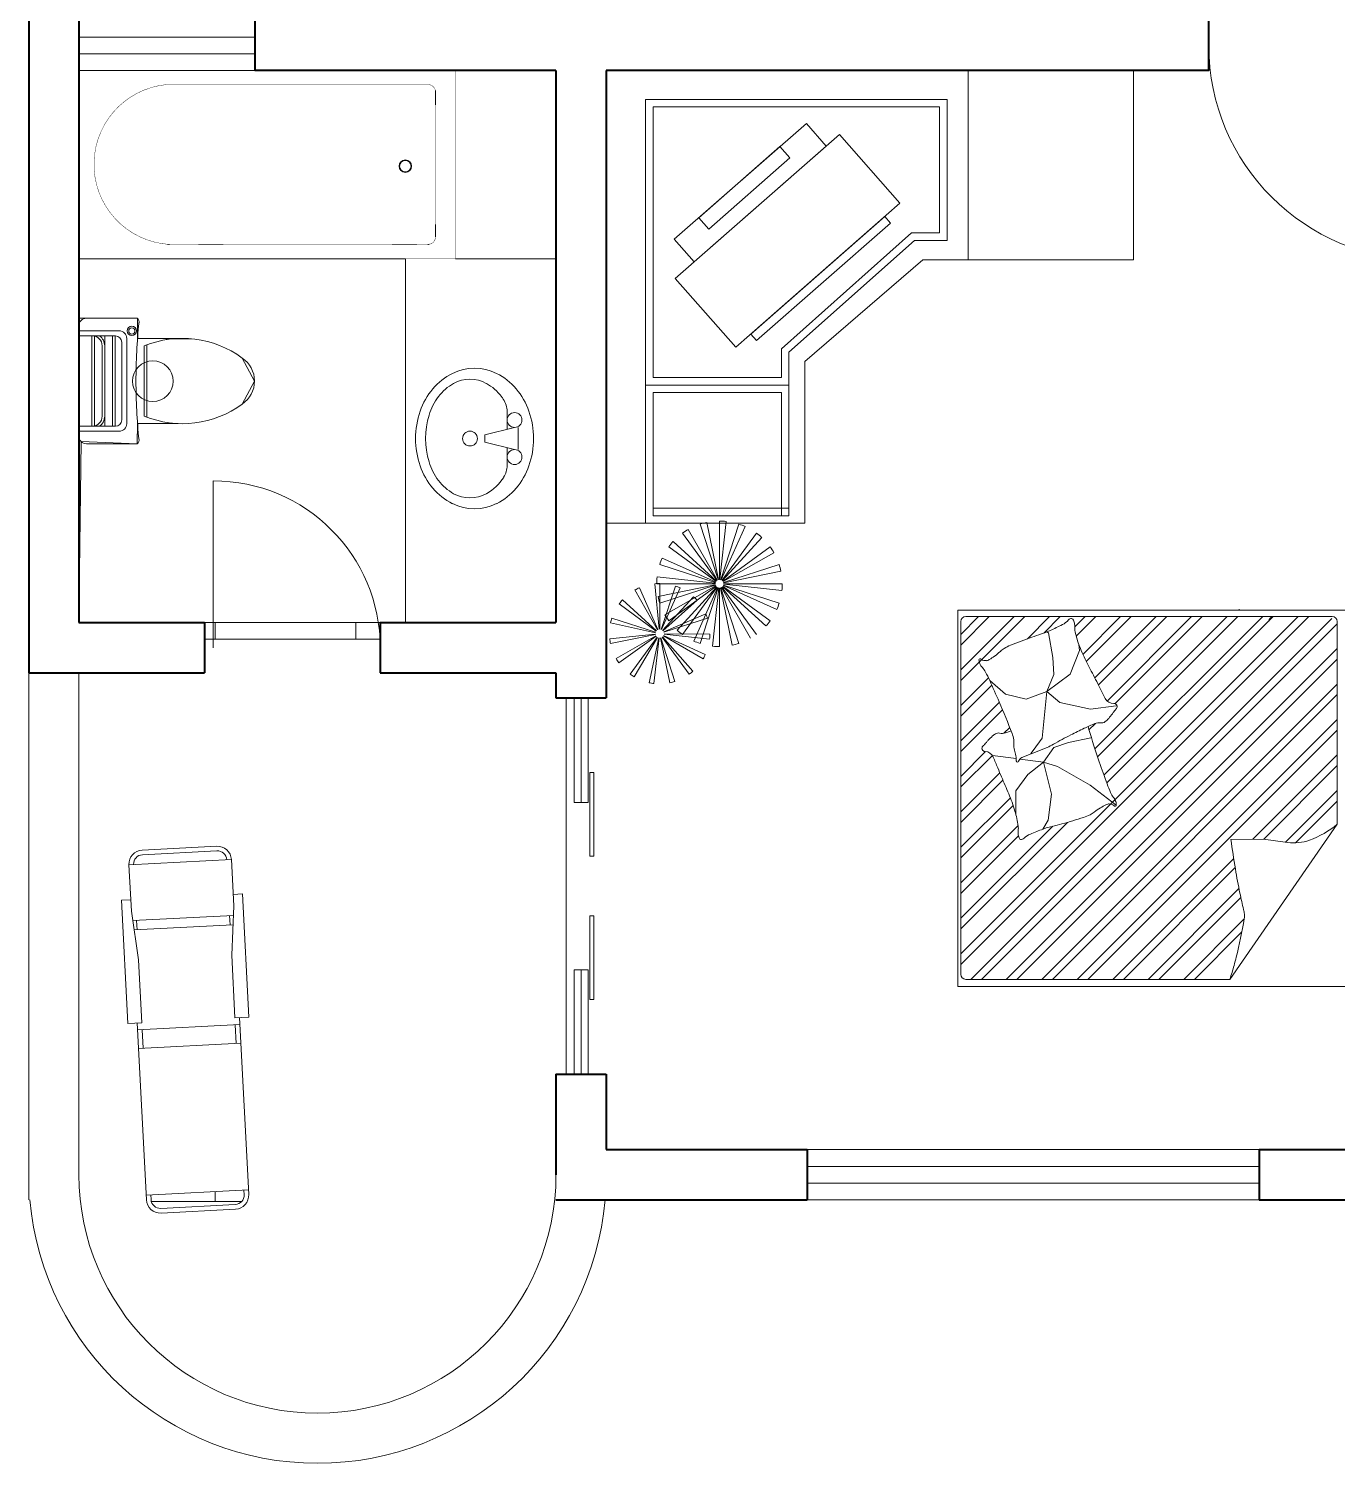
# Model space of a CAD drawing. Header units: millimetres. Extents: x 2835.4 to 2865.6, y 2144.9 to 2157.4.
# Drawn here: x 2835.44 to 2840.65, y 2145.95 to 2151.67 of the extents above; entities that cross this region are included whole.
import ezdxf

# ---------------------------------------------------------------- set-up
doc = ezdxf.new("R2010")
doc.units = ezdxf.units.MM
for name, color, linetype, lineweight in [('FURNITURE', 220, 'Continuous', 5), ('Muro1', 162, 'Continuous', 40), ('Puertas', 52, 'Continuous', 5), ('WINDOW', 2, 'Continuous', 5)]:
    doc.layers.add(name, color=color, linetype=linetype, lineweight=lineweight)
doc.styles.get("Standard").update_dxf_attribs({"font": 'arial.ttf'})

# ---------------------------------------------------------------- blocks, each defined once
blk = doc.blocks.new('apto.')
at = {"layer": 'FURNITURE', "linetype": 'ByBlock'}
for p, q in [((2835.6353, 2151.6355), (2836.3353, 2151.6355)), ((2835.6353, 2151.5688), (2836.3353, 2151.5688)), ((2836.3353, 2151.5022), (2835.6353, 2151.5022)), ((2839.1767, 2151.5022), (2837.7353, 2151.5022)), ((2837.7353, 2151.5022), (2837.7353, 2149.6981)), ((2839.1767, 2150.7472), (2839.1767, 2151.5022)), ((2839.8353, 2151.5022), (2839.8353, 2150.7472)), ((2837.0555, 2151.4223), (2837.0555, 2151.3656)), ((2837.0555, 2151.4163), (2837.0555, 2151.4052)), ((2837.8917, 2151.3872), (2837.8917, 2149.6981)), ((2839.0932, 2151.3872), (2837.8917, 2151.3872)), ((2837.8917, 2151.3872), (2837.8917, 2150.2487)), ((2839.0632, 2151.3572), (2837.9217, 2151.3572)), ((2837.9217, 2151.3572), (2837.9217, 2150.2787)), ((2839.0632, 2150.8547), (2839.0632, 2151.3572)), ((2839.0932, 2150.8247), (2839.0932, 2151.3872)), ((2838.0064, 2150.8296), (2838.5324, 2151.2915)), ((2838.6642, 2151.2475), (2838.0104, 2150.6735)), ((2838.5324, 2151.2915), (2838.6116, 2151.2013)), ((2838.905, 2150.9732), (2838.6642, 2151.2475)), ((2838.6116, 2151.2013), (2838.0856, 2150.7395)), ((2838.4272, 2151.1991), (2838.1041, 2150.9154)), ((2838.4668, 2151.154), (2838.4272, 2151.1991)), ((2838.1437, 2150.8703), (2838.4668, 2151.154)), ((2838.2512, 2150.3992), (2838.905, 2150.9732)), ((2838.1041, 2150.9154), (2838.1437, 2150.8703)), ((2838.8449, 2150.9204), (2838.3114, 2150.452)), ((2838.868, 2150.8941), (2838.8449, 2150.9204)), ((2837.0552, 2150.8392), (2837.0552, 2150.8885)), ((2838.3345, 2150.4257), (2838.868, 2150.8941)), ((2838.4332, 2150.3926), (2838.9513, 2150.8547)), ((2838.9513, 2150.8547), (2839.0632, 2150.8547)), ((2838.0856, 2150.7395), (2838.0064, 2150.8296)), ((2838.4632, 2150.3792), (2838.9627, 2150.8247)), ((2838.9627, 2150.8247), (2839.0932, 2150.8247)), ((2835.6353, 2150.7522), (2836.9353, 2150.7522)), ((2835.6353, 2150.5148), (2835.6353, 2150.7522)), ((2836.9353, 2149.3022), (2836.9353, 2150.7522)), ((2837.1353, 2150.7522), (2837.5353, 2150.7522)), ((2838.5267, 2150.3422), (2838.9967, 2150.7472)), ((2838.9967, 2150.7472), (2839.8353, 2150.7472)), ((2838.0104, 2150.6735), (2838.2512, 2150.3992)), ((2835.8688, 2150.5148), (2835.6353, 2150.5148)), ((2835.6653, 2150.5148), (2835.8671, 2150.5148)), ((2835.8688, 2150.4345), (2835.8688, 2150.5148)), ((2835.6353, 2150.0448), (2835.6353, 2150.4848)), ((2835.7955, 2150.4648), (2835.6353, 2150.4648)), ((2835.7793, 2150.4448), (2835.6353, 2150.4448)), ((2835.6866, 2150.4448), (2835.6866, 2150.0848)), ((2835.6969, 2150.4437), (2835.6969, 2150.0858)), ((2835.7381, 2150.4448), (2835.7381, 2150.0848)), ((2835.769, 2150.4448), (2835.769, 2150.0848)), ((2835.7793, 2150.4448), (2835.7793, 2150.0848)), ((2838.3114, 2150.452), (2838.3345, 2150.4257)), ((2835.7278, 2150.4048), (2835.7278, 2150.1248)), ((2835.8055, 2150.4198), (2835.8055, 2150.1098)), ((2835.8255, 2150.4348), (2835.8255, 2150.0948)), ((2836.0968, 2150.4319), (2835.8688, 2150.4345)), ((2835.8688, 2150.4345), (2836.0305, 2150.4345)), ((2835.8957, 2150.4045), (2835.8957, 2150.125)), ((2835.9057, 2150.4085), (2835.9057, 2150.121)), ((2838.4332, 2150.2787), (2838.4332, 2150.3926)), ((2836.3346, 2150.2648), (2836.2853, 2150.3564)), ((2838.4632, 2150.2487), (2838.4632, 2150.3792)), ((2838.5267, 2149.6981), (2838.5267, 2150.3422)), ((2837.9217, 2150.2787), (2838.4332, 2150.2787)), ((2836.2853, 2150.1732), (2836.3346, 2150.2648)), ((2837.8917, 2150.2487), (2838.4632, 2150.2487)), ((2837.8917, 2150.2487), (2837.8917, 2149.6981)), ((2838.4632, 2150.2487), (2837.8917, 2150.2487)), ((2837.9217, 2150.2187), (2837.9217, 2149.7281)), ((2838.4332, 2150.2187), (2837.9217, 2150.2187)), ((2838.4332, 2149.7281), (2838.4332, 2150.2187)), ((2838.4632, 2149.7281), (2838.4632, 2150.2487)), ((2837.3406, 2150.0726), (2837.3406, 2150.1431)), ((2835.7793, 2150.0848), (2835.6353, 2150.0848)), ((2835.7955, 2150.0648), (2835.6353, 2150.0648)), ((2835.8678, 2150.0148), (2835.8688, 2150.095)), ((2835.8688, 2150.095), (2836.0305, 2150.095)), ((2835.8688, 2150.095), (2836.0305, 2150.095)), ((2837.2519, 2150.0505), (2837.3702, 2150.08)), ((2837.2519, 2150.0209), (2837.2519, 2150.0505)), ((2837.3849, 2149.9914), (2837.3849, 2150.08)), ((2835.6353, 2149.3022), (2835.644, 2150.0236)), ((2835.644, 2150.0236), (2835.8678, 2150.0148)), ((2835.8678, 2150.0148), (2835.6653, 2150.0148)), ((2837.3702, 2149.9914), (2837.2519, 2150.0209)), ((2837.3406, 2149.9285), (2837.3406, 2149.9988)), ((2837.9217, 2149.7581), (2838.4632, 2149.7581)), ((2838.5267, 2149.6981), (2837.7353, 2149.6981)), ((2837.9217, 2149.7281), (2838.4632, 2149.7281)), ((2838.1829, 2149.4739), (2838.1355, 2149.7015)), ((2838.1864, 2149.4743), (2838.1864, 2149.7068)), ((2838.1883, 2149.4742), (2838.2136, 2149.7053)), ((2838.1761, 2149.471), (2838.0395, 2149.659)), ((2838.1777, 2149.472), (2838.0624, 2149.6738)), ((2838.181, 2149.4734), (2838.1092, 2149.6945)), ((2838.1918, 2149.4734), (2838.2637, 2149.6945)), ((2838.1936, 2149.4728), (2838.2891, 2149.6847)), ((2838.1967, 2149.471), (2838.3334, 2149.659)), ((2838.1982, 2149.4698), (2838.3545, 2149.6418)), ((2838.1722, 2149.4671), (2837.9842, 2149.6037)), ((2838.1734, 2149.4686), (2838.0014, 2149.6249)), ((2838.2006, 2149.4671), (2838.3887, 2149.6037)), ((2838.1697, 2149.4622), (2837.9487, 2149.534)), ((2838.1704, 2149.464), (2837.9585, 2149.5594)), ((2838.2016, 2149.4655), (2838.4035, 2149.5808)), ((2838.2031, 2149.4622), (2838.4242, 2149.534)), ((2838.169, 2149.4587), (2837.9379, 2149.484)), ((2838.2036, 2149.4603), (2838.4312, 2149.5077)), ((2837.9397, 2149.2735), (2837.85, 2149.4324)), ((2837.9412, 2149.2742), (2837.8674, 2149.4411)), ((2837.9466, 2149.2756), (2837.9293, 2149.4573)), ((2838.1689, 2149.4568), (2837.9364, 2149.4568)), ((2838.1693, 2149.4532), (2837.9417, 2149.4059)), ((2837.9483, 2149.2757), (2837.9487, 2149.4582)), ((2838.1697, 2149.4514), (2837.9487, 2149.3795)), ((2837.9538, 2149.2748), (2838.0119, 2149.4478)), ((2837.9554, 2149.2742), (2838.03, 2149.4407)), ((2838.1712, 2149.4481), (2837.9694, 2149.3327)), ((2838.1722, 2149.4465), (2837.9842, 2149.3098)), ((2838.1746, 2149.4438), (2838.0183, 2149.2717)), ((2838.1761, 2149.4426), (2838.0395, 2149.2545)), ((2838.1792, 2149.4408), (2838.0838, 2149.2288)), ((2838.181, 2149.4401), (2838.1092, 2149.219)), ((2838.1845, 2149.4393), (2838.1592, 2149.2083)), ((2838.1864, 2149.4392), (2838.1864, 2149.2068)), ((2838.19, 2149.4396), (2838.2373, 2149.212)), ((2838.1918, 2149.4401), (2838.2637, 2149.219)), ((2838.1951, 2149.4416), (2838.3105, 2149.2397)), ((2838.1967, 2149.4426), (2838.3334, 2149.2545)), ((2838.1994, 2149.445), (2838.3715, 2149.2887)), ((2838.2006, 2149.4465), (2838.3887, 2149.3098)), ((2838.2024, 2149.4496), (2838.4144, 2149.3541)), ((2838.2031, 2149.4514), (2838.4242, 2149.3795)), ((2838.2039, 2149.4549), (2838.4349, 2149.4296)), ((2838.204, 2149.4568), (2838.4364, 2149.4568)), ((2837.9342, 2149.2686), (2837.7876, 2149.3774)), ((2837.9353, 2149.27), (2837.8, 2149.3924)), ((2837.9601, 2149.2711), (2838.0835, 2149.4055)), ((2837.9613, 2149.2699), (2838.0972, 2149.3917)), ((2840.2566, 2149.3522), (2840.2566, 2149.3552)), ((2836.9353, 2149.3022), (2835.6353, 2149.3022)), ((2836.1782, 2149.2362), (2836.1782, 2149.3022)), ((2836.7382, 2149.2362), (2836.7382, 2149.3022)), ((2837.9312, 2149.262), (2837.753, 2149.3017)), ((2837.9317, 2149.2637), (2837.7582, 2149.3205)), ((2837.9643, 2149.2652), (2838.1317, 2149.3378)), ((2837.9649, 2149.2636), (2838.1386, 2149.3196)), ((2839.1353, 2149.3522), (2841.1353, 2149.3522)), ((2839.1353, 2147.8522), (2839.1353, 2149.3522)), ((2839.1474, 2147.9825), (2840.4913, 2149.3263)), ((2839.1474, 2147.94), (2840.5337, 2149.3263)), ((2839.1474, 2149.1138), (2839.3599, 2149.3263)), ((2839.1474, 2149.0714), (2839.4023, 2149.3263)), ((2839.1474, 2149.2128), (2839.2609, 2149.3263)), ((2839.1474, 2149.2553), (2839.2185, 2149.3263)), ((2839.1474, 2149.3063), (2839.1474, 2147.9006)), ((2840.6267, 2149.3263), (2839.1674, 2149.3263)), ((2839.1869, 2147.8806), (2840.6255, 2149.3191)), ((2839.2294, 2147.8806), (2840.6467, 2149.2979)), ((2839.4129, 2149.2379), (2839.5013, 2149.3263)), ((2839.4779, 2149.2605), (2839.5438, 2149.3263)), ((2839.6017, 2149.2853), (2839.6428, 2149.3263)), ((2839.6073, 2149.2485), (2839.6852, 2149.3263)), ((2839.6336, 2149.1757), (2839.7842, 2149.3263)), ((2839.6472, 2149.147), (2839.8266, 2149.3263)), ((2839.6813, 2149.082), (2839.9256, 2149.3263)), ((2839.6817, 2148.7996), (2840.2084, 2149.3263)), ((2839.6923, 2148.7677), (2840.2509, 2149.3263)), ((2839.6957, 2149.054), (2839.968, 2149.3263)), ((2839.7179, 2148.6944), (2840.3499, 2149.3263)), ((2839.7292, 2148.6632), (2840.3923, 2149.3263)), ((2839.7305, 2148.9898), (2840.067, 2149.3263)), ((2839.7624, 2148.9792), (2840.1094, 2149.3263)), ((2840.6467, 2148.4987), (2840.6467, 2149.3063)), ((2837.9309, 2149.2565), (2837.7493, 2149.2378)), ((2837.9311, 2149.2548), (2837.7522, 2149.2186)), ((2837.9331, 2149.2495), (2837.7748, 2149.1587)), ((2837.934, 2149.2481), (2837.7853, 2149.1423)), ((2837.9379, 2149.2441), (2837.8303, 2149.0967)), ((2837.9394, 2149.2432), (2837.8466, 2149.086)), ((2837.9446, 2149.2412), (2837.9062, 2149.0627)), ((2837.9463, 2149.2409), (2837.9254, 2149.0596)), ((2837.9518, 2149.2411), (2837.9893, 2149.0625)), ((2837.9535, 2149.2416), (2838.0082, 2149.0674)), ((2837.9585, 2149.2441), (2838.0654, 2149.0961)), ((2837.9598, 2149.2451), (2838.0806, 2149.1083)), ((2837.9634, 2149.2495), (2838.1212, 2149.1578)), ((2837.9641, 2149.251), (2838.1301, 2149.1751)), ((2837.9656, 2149.2564), (2838.1471, 2149.2368)), ((2837.9657, 2149.2581), (2838.1482, 2149.2563)), ((2839.4971, 2149.2618), (2839.4907, 2149.2651)), ((2839.5143, 2149.1638), (2839.4971, 2149.2618)), ((2836.1353, 2149.2362), (2836.8344, 2149.2362)), ((2839.3284, 2147.8806), (2840.6467, 2149.1989)), ((2839.5831, 2149.0967), (2839.6209, 2149.1913)), ((2839.6209, 2149.1913), (2839.6174, 2149.2154)), ((2839.3708, 2147.8806), (2840.6467, 2149.1565)), ((2839.5177, 2149.095), (2839.5143, 2149.1638)), ((2839.1474, 2148.9724), (2839.2574, 2149.0824)), ((2839.3252, 2149.0176), (2839.2626, 2149.0712)), ((2839.4902, 2149.0279), (2839.5831, 2149.0967)), ((2839.4902, 2149.0279), (2839.5177, 2149.095)), ((2839.1474, 2148.93), (2839.2707, 2149.0533)), ((2839.4077, 2148.9969), (2839.3252, 2149.0176)), ((2839.4902, 2149.0279), (2839.4077, 2148.9969)), ((2839.4698, 2147.8806), (2840.6467, 2149.0575)), ((2839.4902, 2149.0279), (2839.4713, 2148.8421)), ((2839.5418, 2148.9832), (2839.4902, 2149.0279)), ((2839.5122, 2147.8806), (2840.6467, 2149.0151)), ((2837.5753, 2149.0022), (2837.5753, 2147.5022)), ((2837.6075, 2149.0022), (2837.6075, 2148.5855)), ((2837.6353, 2149.0022), (2837.6353, 2148.5855)), ((2837.663, 2149.0022), (2837.663, 2148.5855)), ((2839.1474, 2148.831), (2839.3011, 2148.9847)), ((2839.1474, 2148.7886), (2839.3138, 2148.955)), ((2839.6639, 2148.9574), (2839.5418, 2148.9832)), ((2839.767, 2148.9711), (2839.6639, 2148.9574)), ((2839.6112, 2147.8806), (2840.6467, 2148.9161)), ((2839.6581, 2148.875), (2839.6836, 2148.9004)), ((2839.3191, 2148.8612), (2839.3425, 2148.8846)), ((2839.4713, 2148.8421), (2839.4352, 2148.7922)), ((2839.576, 2148.8238), (2839.6649, 2148.8435)), ((2839.6536, 2147.8806), (2840.6467, 2148.8737)), ((2839.1474, 2148.6896), (2839.2463, 2148.7884)), ((2839.4347, 2148.7819), (2839.3913, 2148.7641)), ((2839.4352, 2148.7922), (2839.4266, 2148.7802)), ((2839.491, 2148.8049), (2839.4347, 2148.7819)), ((2839.4772, 2148.7467), (2839.5187, 2148.804)), ((2839.5187, 2148.804), (2839.576, 2148.8238)), ((2839.1474, 2148.6472), (2839.2732, 2148.773)), ((2839.3684, 2148.7603), (2839.2738, 2148.7721)), ((2839.4772, 2148.7467), (2839.3831, 2148.7584)), ((2839.4772, 2148.7467), (2839.414, 2148.6973)), ((2839.5325, 2148.7289), (2839.4772, 2148.7467)), ((2839.4772, 2148.7467), (2839.5088, 2148.6182)), ((2839.6629, 2148.6538), (2839.5325, 2148.7289)), ((2840.3113, 2148.4392), (2840.6467, 2148.7747)), ((2840.3542, 2148.4397), (2840.6467, 2148.7322)), ((2837.6704, 2148.3711), (2837.6704, 2148.7044)), ((2837.6856, 2148.7044), (2837.6704, 2148.7044)), ((2837.6856, 2148.3711), (2837.6856, 2148.7044)), ((2839.1474, 2148.5482), (2839.3027, 2148.7035)), ((2839.1474, 2148.5057), (2839.3154, 2148.6737)), ((2839.414, 2148.6973), (2839.3666, 2148.632)), ((2839.3666, 2148.632), (2839.3666, 2148.5391)), ((2839.5088, 2148.6182), (2839.495, 2148.5154)), ((2839.7668, 2148.5746), (2839.6629, 2148.6538)), ((2840.4408, 2148.4273), (2840.6467, 2148.6332)), ((2837.663, 2148.5855), (2837.6075, 2148.5855)), ((2839.1474, 2148.4067), (2839.345, 2148.6043)), ((2839.1474, 2148.3643), (2839.3563, 2148.5732)), ((2840.4803, 2148.4244), (2840.6467, 2148.5908)), ((2839.1474, 2148.0815), (2839.5722, 2148.5063)), ((2839.495, 2148.5154), (2839.4749, 2148.4794)), ((2840.6467, 2148.4987), (2840.2193, 2147.8806)), ((2839.1474, 2148.2653), (2839.3758, 2148.4937)), ((2839.1474, 2148.1239), (2839.5143, 2148.4908)), ((2839.1474, 2148.2229), (2839.3772, 2148.4527)), ((2840.3537, 2148.4398), (2840.2235, 2148.438)), ((2840.4491, 2148.4261), (2840.3537, 2148.4398)), ((2835.8873, 2148.3957), (2836.1839, 2148.4111)), ((2835.8882, 2148.3772), (2836.1849, 2148.3926)), ((2835.8345, 2148.3372), (2836.2425, 2148.3584)), ((2835.8345, 2148.3372), (2835.8442, 2148.1518)), ((2836.2425, 2148.3584), (2836.2521, 2148.173)), ((2837.6856, 2148.3711), (2837.6704, 2148.3711)), ((2839.7526, 2147.8806), (2840.2345, 2148.3625)), ((2839.7951, 2147.8806), (2840.2404, 2148.3259)), ((2836.2497, 2148.2193), (2836.2868, 2148.2212)), ((2836.2868, 2148.2212), (2836.3123, 2147.7299)), ((2839.8941, 2147.8806), (2840.2556, 2148.2422)), ((2835.8047, 2148.1962), (2835.8418, 2148.1981)), ((2835.8047, 2148.1962), (2835.8302, 2147.7049)), ((2836.2521, 2148.173), (2836.2437, 2147.9773)), ((2839.9365, 2147.8806), (2840.2629, 2148.207)), ((2835.8442, 2148.1518), (2835.8728, 2147.9581)), ((2836.2505, 2148.1357), (2835.8496, 2148.1149)), ((2836.2489, 2148.0984), (2835.8551, 2148.078)), ((2835.8646, 2148.1157), (2835.8666, 2148.0786)), ((2836.2355, 2148.1349), (2836.2374, 2148.0978)), ((2837.6856, 2148.1332), (2837.6704, 2148.1332)), ((2837.6704, 2148.1332), (2837.6704, 2147.7999)), ((2837.6856, 2148.1332), (2837.6856, 2147.7999)), ((2840.0355, 2147.8806), (2840.2766, 2148.1217)), ((2840.0779, 2147.8806), (2840.2662, 2148.0689)), ((2835.8728, 2147.9581), (2835.8858, 2147.7078)), ((2836.2437, 2147.9773), (2836.2567, 2147.727)), ((2837.6075, 2147.5022), (2837.6075, 2147.9188)), ((2837.663, 2147.9188), (2837.6075, 2147.9188)), ((2837.6353, 2147.5022), (2837.6353, 2147.9188)), ((2837.663, 2147.5022), (2837.663, 2147.9188)), ((2839.1674, 2147.8806), (2840.2193, 2147.8806)), ((2841.1353, 2147.8522), (2839.1353, 2147.8522)), ((2837.6856, 2147.7999), (2837.6704, 2147.7999)), ((2835.8302, 2147.7049), (2835.8858, 2147.7078)), ((2835.8673, 2147.7068), (2835.9039, 2147.0022)), ((2835.8687, 2147.679), (2836.2766, 2147.7002)), ((2836.2567, 2147.727), (2836.3123, 2147.7299)), ((2836.2581, 2147.6992), (2836.2619, 2147.625)), ((2836.2752, 2147.728), (2836.3118, 2147.0234)), ((2835.8873, 2147.6799), (2835.8911, 2147.6058)), ((2835.8726, 2147.6048), (2836.2805, 2147.626)), ((2840.3353, 2147.2022), (2838.5353, 2147.2022)), ((2838.5353, 2147.1355), (2840.3353, 2147.1355)), ((2838.5353, 2147.0688), (2840.3353, 2147.0688)), ((2836.3108, 2147.042), (2835.9029, 2147.0208)), ((2835.9215, 2147.0217), (2835.9224, 2147.0032)), ((2836.1782, 2146.996), (2836.1782, 2147.0351)), ((2836.2923, 2147.041), (2836.2932, 2147.0225)), ((2835.9235, 2146.996), (2836.284, 2146.996)), ((2836.2581, 2146.9834), (2835.9614, 2146.968)), ((2836.2591, 2146.9649), (2835.9624, 2146.9495)), ((2840.3353, 2147.0022), (2838.5353, 2147.0022))]:
    blk.add_line(p, q, dxfattribs=at)
at = {"layer": 'FURNITURE', "linetype": 'ByBlock', "const_width": 0.0015}
for points in [[(2835.6353, 2150.7522), (2835.6353, 2151.5022)], [(2835.6353, 2151.5022), (2837.1353, 2151.5022)], [(2837.1353, 2151.5022), (2837.1353, 2150.7522)], [(2836.9931, 2151.4463), (2837.0255, 2151.4463)], [(2837.0553, 2151.4123), (2837.0553, 2150.8458)], [(2837.0552, 2150.8392), (2837.0552, 2150.8475)], [(2837.1353, 2150.7522), (2835.6353, 2150.7522)]]:
    blk.add_lwpolyline(points, dxfattribs=at)
for points in [[(2835.986, 2151.4464, 0.930688), (2835.9977, 2150.8091, 0.930688)], [(2837.0555, 2151.4163, 0.414214), (2837.0255, 2151.4463, 0.414214)], [(2837.0553, 2151.4123, 0.041784), (2837.0548, 2151.4173, 0.412615)], [(2837.0252, 2150.8092, 0.414214), (2837.0552, 2150.8392, 0.414214)]]:
    blk.add_lwpolyline(points, format="xyb", dxfattribs=at)
at = {"layer": 'FURNITURE', "linetype": 'ByBlock', "const_width": 0.0015, "flags": 128}
for points in [[(2835.986, 2151.4464), (2836.9931, 2151.4463)], [(2835.986, 2150.8079), (2837.0305, 2150.8097)]]:
    blk.add_lwpolyline(points, dxfattribs=at)
at = {"layer": 'FURNITURE', "linetype": 'ByBlock'}
for centre, radius in [((2836.9353, 2151.121), 0.025), ((2836.9353, 2151.121), 0.023), ((2835.8459, 2150.4645), 0.0185), ((2835.8459, 2150.4645), 0.0125), ((2835.9297, 2150.2644), 0.0812), ((2837.3702, 2150.1096), 0.0296), ((2837.1928, 2150.0357), 0.0296), ((2837.3702, 2149.9618), 0.0296)]:
    blk.add_circle(centre, radius, dxfattribs=at)
for centre, radius, start, end in [((2837.0252, 2150.8392), 0.03, 270, 280.176), ((2835.6653, 2150.4848), 0.03, 90, 180), ((2838.176, 2150.2633), 2.3135, 174.1479, 179.9714), ((2835.8544, 2150.4991), 0.0202, 348.067, 50.9933), ((2835.6878, 2150.4048), 0.04, 0, 90), ((2835.6878, 2150.4048), 0.05, 0, 53.1301), ((2835.7805, 2150.4198), 0.025, 0, 90), ((2835.7955, 2150.4348), 0.03, 359.9995, 90), ((2836.0481, 2150.0374), 0.3975, 53.3619, 112.5495), ((2836.2248, 2150.2648), 0.1098, 303.4509, 56.5491), ((2837.2304, 2150.0779), 0.2424, 116.2678, 139.9937), ((2837.2109, 2150.1173), 0.1984, 63.7322, 116.2678), ((2837.1928, 2150.1376), 0.1346, 61.0888, 118.9112), ((2837.1914, 2150.0779), 0.2424, 40.0063, 63.7322), ((2838.176, 2150.2656), 2.3135, 180.0286, 185.8521), ((2837.2608, 2150.0523), 0.2821, 139.9937, 160.8303), ((2837.2199, 2150.0885), 0.1906, 118.9112, 143.1301), ((2837.1658, 2150.0885), 0.1906, 36.8699, 61.0888), ((2837.161, 2150.0523), 0.2821, 19.1697, 40.0063), ((2836.0481, 2150.4922), 0.3975, 247.4505, 306.6381), ((2837.2625, 2150.0566), 0.2439, 143.1301, 162.7421), ((2837.1231, 2150.0566), 0.2439, 33.9045, 36.8699), ((2837.2519, 2150.1431), 0.0887, 0, 33.9045), ((2835.6878, 2150.1248), 0.04, 270, 0), ((2835.6878, 2150.1248), 0.05, 306.8699, 0), ((2835.7805, 2150.1098), 0.025, 270, 0), ((2837.3087, 2150.0357), 0.3327, 160.8303, 199.1697), ((2837.3297, 2150.0357), 0.3142, 162.7421, 197.2579), ((2837.1132, 2150.0357), 0.3327, 340.8303, 19.1697), ((2835.6653, 2150.0448), 0.03, 180, 270), ((2835.7955, 2150.0948), 0.03, 270, 0.002), ((2835.8544, 2150.0298), 0.0202, 311.8851, 11.933), ((2837.2608, 2150.0191), 0.2821, 199.1697, 220.0063), ((2837.2625, 2150.0148), 0.2439, 197.2579, 216.8699), ((2837.2519, 2149.9285), 0.0887, 327.7402, 0), ((2837.161, 2150.0191), 0.2821, 319.9937, 340.8303), ((2837.2199, 2149.9828), 0.1906, 216.8699, 241.0888), ((2837.1658, 2149.9828), 0.1906, 298.9112, 327.7402), ((2837.2304, 2149.9935), 0.2424, 220.0063, 243.7322), ((2837.1928, 2149.9338), 0.1346, 241.0888, 298.9112), ((2837.1914, 2149.9935), 0.2424, 296.2678, 319.9937), ((2837.2109, 2149.9541), 0.1984, 243.7322, 296.2678), ((2838.1864, 2149.4568), 0.25, 101.7533, 108), ((2838.1864, 2149.4568), 0.25, 83.7533, 90), ((2838.1864, 2149.4568), 0.25, 119.7533, 126), ((2838.1864, 2149.4568), 0.25, 65.7533, 72), ((2838.1864, 2149.4568), 0.25, 47.7533, 54), ((2838.1864, 2149.4568), 0.25, 137.7533, 144), ((2838.1864, 2149.4568), 0.25, 29.7533, 36), ((2838.1864, 2149.4568), 0.25, 155.7533, 162), ((2838.1864, 2149.4568), 0.25, 11.7533, 18), ((2838.1864, 2149.4568), 0.25, 173.7533, 180), ((2838.1864, 2149.4568), 0.0175, 137.7533, 144), ((2838.1864, 2149.4568), 0.0175, 119.7533, 126), ((2838.1864, 2149.4568), 0.0175, 101.7533, 108), ((2838.1864, 2149.4568), 0.0175, 83.7533, 90), ((2838.1864, 2149.4568), 0.0175, 65.7533, 72), ((2838.1864, 2149.4568), 0.0175, 47.7533, 54), ((2838.1864, 2149.4568), 0.0175, 29.7533, 36), ((2837.9482, 2149.2582), 0.2, 113.8589, 119.4365), ((2837.9482, 2149.2582), 0.2, 89.8589, 95.4365), ((2837.9482, 2149.2582), 0.2, 65.8589, 71.4365), ((2838.1864, 2149.4568), 0.0175, 173.7533, 180), ((2838.1864, 2149.4568), 0.0175, 191.7533, 198), ((2838.1864, 2149.4568), 0.0175, 155.7533, 162), ((2838.1864, 2149.4568), 0.0175, 209.7533, 216), ((2838.1864, 2149.4568), 0.0175, 227.7533, 234), ((2838.1864, 2149.4568), 0.0175, 245.7533, 252), ((2838.1864, 2149.4568), 0.0175, 263.7533, 270), ((2838.1864, 2149.4568), 0.0175, 281.7533, 288), ((2838.1864, 2149.4568), 0.0175, 299.7533, 306), ((2838.1864, 2149.4568), 0.0175, 317.7533, 324), ((2838.1864, 2149.4568), 0.0175, 335.7533, 342), ((2838.1864, 2149.4568), 0.0175, 11.7533, 18), ((2838.1864, 2149.4568), 0.0175, 353.7533, 0), ((2838.1864, 2149.4568), 0.25, 353.7533, 0), ((2837.9482, 2149.2582), 0.2, 137.8589, 143.4365), ((2838.1864, 2149.4568), 0.25, 191.7533, 198), ((2837.9482, 2149.2582), 0.2, 41.8589, 47.4365), ((2838.1864, 2149.4568), 0.25, 335.7533, 342), ((2837.9482, 2149.2582), 0.2, 161.8589, 167.4365), ((2838.1864, 2149.4568), 0.25, 209.7533, 216), ((2837.9482, 2149.2582), 0.2, 17.8589, 23.4365), ((2838.1864, 2149.4568), 0.25, 317.7533, 324), ((2839.1674, 2149.3063), 0.02, 90, 180), ((2839.5186, 2149.3617), 0.0755, 296.3332, 319.4914), ((2839.5888, 2149.3018), 0.0168, 89.0386, 139.4914), ((2839.5889, 2149.3127), 0.0058, 31.6917, 89.0386), ((2839.5506, 2149.289), 0.0509, 13.0402, 31.6917), ((2839.5418, 2149.287), 0.0599, 356.6119, 13.0402), ((2840.3941, 2149.3063), 0.02, 90, 180), ((2840.6267, 2149.3063), 0.02, 0, 90), ((2838.1864, 2149.4568), 0.25, 227.7533, 234), ((2837.9482, 2149.2582), 0.2, 353.8589, 359.4365), ((2840.1037, 2147.3577), 2.003, 109.6584, 112.2355), ((2839.9843, 2147.692), 1.6481, 108.2369, 109.6584), ((2839.2978, 2149.7753), 0.5454, 288.2369, 290.7081), ((2839.4271, 2149.4333), 0.1798, 290.7081, 295.1732), ((2838.3713, 2151.6797), 2.6619, 295.1732, 296.3332), ((2839.6645, 2149.2797), 0.063, 176.6119, 192.6252), ((2840.0226, 2149.3599), 0.43, 192.6252, 200.7486), ((2837.9482, 2149.2582), 0.2, 185.8589, 191.4365), ((2838.1864, 2149.4568), 0.25, 245.7533, 252), ((2838.1864, 2149.4568), 0.25, 263.7533, 270), ((2838.1864, 2149.4568), 0.25, 281.7533, 288), ((2839.1701, 2149.3269), 0.194, 305.3015, 314.0964), ((2839.3615, 2149.1295), 0.081, 120.4694, 134.0964), ((2839.42, 2149.0299), 0.1965, 112.2355, 120.4694), ((2840.2037, 2149.4286), 0.6236, 200.7486, 207.4921), ((2837.9482, 2149.2582), 0.2, 209.8589, 215.4365), ((2837.9482, 2149.2582), 0.2, 329.8589, 335.4365), ((2839.2243, 2149.1533), 0.00443, 107.6767, 180.4475), ((2839.2551, 2149.1536), 0.0352, 180.4475, 204.7411), ((2839.2248, 2149.1516), 0.0063, 40.9751, 107.6767), ((2839.2777, 2149.164), 0.0601, 204.7411, 222.9813), ((2839.2403, 2149.165), 0.0142, 220.9751, 263.9885), ((2839.2469, 2149.2276), 0.0771, 263.9885, 271.6673), ((2839.2487, 2149.1658), 0.0153, 271.6673, 288.9668), ((2839.2408, 2149.1885), 0.0393, 288.9668, 301.2138), ((2839.0788, 2149.4559), 0.352, 301.2138, 305.3015), ((2844.8295, 2151.8358), 5.8383, 207.49208, 207.84822), ((2837.9482, 2149.2582), 0.2, 233.8589, 239.4365), ((2837.9482, 2149.2582), 0.2, 281.8589, 287.4365), ((2837.9482, 2149.2582), 0.2, 305.8589, 311.4365), ((2839.1757, 2149.069), 0.0792, 27.1028, 42.9813), ((2838.5011, 2148.7237), 0.8371, 24.5246, 27.1028), ((2834.628, 2146.9566), 5.0942, 23.4795, 24.5246), ((2834.2721, 2146.2582), 6.1019, 27.49986, 27.84822), ((2837.8961, 2148.1447), 2.0162, 26.4147, 27.4999), ((2837.9482, 2149.2582), 0.2, 257.8589, 263.4365), ((2842.4757, 2150.4195), 3.0972, 206.4147, 207.2902), ((2836.4158, 2147.7333), 3.145, 21.0043, 23.4795), ((2839.7551, 2149.0159), 0.0359, 207.2902, 273.2455), ((2839.7579, 2148.9673), 0.0127, 321.1864, 93.2455), ((2839.796, 2148.9231), 0.0452, 135.8726, 142.4713), ((2839.7135, 2149.003), 0.0697, 315.8726, 321.1864), ((2840.0648, 2147.9702), 1.0054, 112.4162, 115.0529), ((2839.6989, 2148.8573), 0.0458, 81.9508, 112.4162), ((2839.7085, 2148.925), 0.0226, 261.9508, 305.8936), ((2839.6763, 2148.9694), 0.0774, 305.8936, 316.4776), ((2839.5747, 2149.066), 0.2176, 316.4776, 322.7849), ((2839.222, 2149.3338), 0.6605, 322.7849, 323.7837), ((2840.0635, 2148.7176), 0.3825, 142.4713, 143.7837), ((2839.4197, 2148.6889), 0.2176, 132.0817, 138.389), ((2839.3258, 2148.7929), 0.0774, 121.4977, 132.0817), ((2839.2971, 2148.8397), 0.0226, 77.5549, 121.4977), ((2839.3119, 2148.9065), 0.0458, 257.5549, 288.0203), ((2839.015, 2149.819), 1.0054, 288.0203, 289.3448), ((2839.243, 2148.8188), 0.1166, 8.1216, 21.0043), ((2840.298, 2147.4611), 1.5652, 117.0884, 119.936), ((2840.3534, 2147.3529), 1.6868, 115.0529, 117.0884), ((2839.7693, 2148.9099), 0.1166, 190.7366, 196.6085), ((2842.6714, 2149.7755), 3.145, 196.6085, 199.0836), ((2839.2446, 2148.8012), 0.0127, 136.7905, 268.8496), ((2839.2861, 2148.7622), 0.0697, 131.4767, 136.7905), ((2839.2101, 2148.8483), 0.0452, 311.4767, 318.0754), ((2838.9591, 2149.0737), 0.3825, 318.0754, 319.3878), ((2839.2437, 2148.7527), 0.0359, 22.8944, 88.8496), ((2839.7509, 2148.3948), 0.6605, 138.389, 139.3878), ((2839.2928, 2148.8259), 0.0663, 355.4882, 8.1216), ((2839.4299, 2148.815), 0.0712, 175.4882, 187.6784), ((2839.5371, 2148.8295), 0.1794, 187.6784, 194.8807), ((2839.1748, 2148.7332), 0.1955, 7.9822, 14.8807), ((2839.4099, 2149.0033), 0.2143, 292.2355, 299.936), ((2836.4235, 2147.5617), 3.0972, 22.0188, 22.8944), ((2839.3347, 2148.7557), 0.034, 355.7407, 7.9822), ((2839.3778, 2148.7525), 0.0092, 175.7407, 199.3799), ((2839.3735, 2148.7509), 0.00467, 199.3799, 342.8133), ((2839.4, 2148.7428), 0.0231, 112.2355, 162.8133), ((2844.5135, 2150.4128), 5.0942, 199.0836, 200.1287), ((2841.164, 2149.4788), 2.0162, 202.0188, 203.104), ((2844.9219, 2151.082), 6.1019, 203.10398, 203.45233), ((2833.9681, 2146.3299), 5.8383, 23.0962, 23.45233), ((2838.7648, 2148.3756), 0.6236, 16.3527, 23.0962), ((2840.5164, 2148.9478), 0.8371, 200.1287, 202.7069), ((2839.8173, 2148.6553), 0.0792, 202.7069, 218.5854), ((2839.8031, 2148.3976), 0.194, 120.9056, 129.7005), ((2839.8842, 2148.262), 0.352, 116.8179, 120.9056), ((2839.7432, 2148.5411), 0.0393, 104.5709, 116.8179), ((2839.7371, 2148.5644), 0.0153, 87.2714, 104.5709), ((2839.7342, 2148.5026), 0.0771, 79.5926, 87.2714), ((2839.7456, 2148.5645), 0.0142, 36.5792, 79.5926), ((2839.7083, 2148.5684), 0.0601, 20.3452, 38.5854), ((2839.762, 2148.5767), 0.0063, 216.5792, 283.2808), ((2839.7624, 2148.5749), 0.00443, 283.2808, 356.0516), ((2839.7317, 2148.577), 0.0352, 356.0516, 20.3452), ((2838.9506, 2148.4301), 0.43, 8.2293, 16.3527), ((2839.1167, 2150.0902), 1.6481, 283.841, 285.2625), ((2839.0232, 2150.4326), 2.003, 285.2625, 287.8396), ((2839.5767, 2148.713), 0.1965, 287.8396, 296.0735), ((2839.6274, 2148.6092), 0.081, 296.0735, 309.7005), ((2840.4074, 2148.7875), 0.3751, 290.1488, 309.6445), ((2839.4355, 2148.466), 0.0599, 172.216, 188.6443), ((2839.3138, 2148.4826), 0.063, 352.216, 8.2293), ((2839.4267, 2148.4646), 0.0509, 188.6443, 207.2959), ((2839.3866, 2148.4439), 0.0058, 207.2959, 264.6428), ((2839.3876, 2148.4548), 0.0168, 264.6428, 315.0955), ((2839.453, 2148.3897), 0.0755, 111.9373, 135.0955), ((2840.4192, 2145.9906), 2.6619, 110.7773, 111.9373), ((2839.5387, 2148.3113), 0.1798, 106.3122, 110.7773), ((2839.6414, 2147.9604), 0.5454, 103.841, 106.3122), ((2843.9696, 2148.944), 3.7801, 187.692, 189.495), ((2835.8902, 2148.3401), 0.0557, 92.9732, 182.9732), ((2836.1868, 2148.3555), 0.0557, 2.9732, 92.9732), ((2836.1868, 2148.3555), 0.0371, 2.9732, 92.9732), ((2840.4746, 2148.6044), 0.1801, 261.8644, 290.1488), ((2835.8902, 2148.3401), 0.0371, 92.9732, 182.9732), ((2842.7938, 2148.7473), 2.588, 189.495, 191.6741), ((2842.7231, 2148.7327), 2.5158, 191.6741, 193.1904), ((2840.0847, 2148.1144), 0.1942, 7.7304, 13.1904), ((2836.2831, 2148.8784), 4.0646, 347.0745, 349.2724), ((2840.2195, 2148.1327), 0.0581, 349.2724, 7.7304), ((2838.4714, 2148.4396), 1.8351, 342.2636, 344.0648), ((2839.6039, 2148.1163), 0.6574, 344.0648, 347.0745), ((2839.1674, 2147.9006), 0.02, 180, 270), ((2836.2562, 2147.0205), 0.0371, 272.9732, 2.9732), ((2836.2562, 2147.0205), 0.0557, 272.9732, 2.9732), ((2835.9595, 2147.0051), 0.0557, 182.9732, 272.9732), ((2835.9595, 2147.0051), 0.0371, 182.9732, 272.9732)]:
    blk.add_arc(centre, radius, start, end, dxfattribs=at)
at = {"layer": 'Muro1'}
for points in [[(2836.3353, 2156.8022), (2836.3353, 2151.5022)], [(2835.4353, 2151.7022), (2835.4353, 2149.1022)], [(2835.6353, 2151.7022), (2835.6353, 2149.3022)], [(2840.1353, 2151.5022), (2840.1353, 2151.7022)], [(2837.5353, 2151.5022), (2836.3353, 2151.5022)], [(2837.5353, 2151.5022), (2837.5353, 2149.3022)], [(2837.7353, 2151.5022), (2837.7353, 2149.0022)], [(2840.1353, 2151.5022), (2837.7353, 2151.5022)], [(2835.6353, 2149.3022), (2836.1353, 2149.3022)], [(2836.1353, 2149.3022), (2836.1353, 2149.1022)], [(2836.8353, 2149.3022), (2836.8353, 2149.1022)], [(2836.8353, 2149.3022), (2837.5353, 2149.3022)], [(2835.4353, 2149.1022), (2836.1353, 2149.1022)], [(2836.8353, 2149.1022), (2837.5353, 2149.1022)], [(2837.5353, 2149.1022), (2837.5353, 2149.0022)], [(2837.5353, 2149.0022), (2837.7353, 2149.0022)], [(2837.5353, 2147.5022), (2837.7353, 2147.5022)], [(2837.5353, 2147.5022), (2837.5353, 2147.1022)], [(2837.7353, 2147.5022), (2837.7353, 2147.2022)], [(2837.7353, 2147.2022), (2838.5353, 2147.2022)], [(2838.5353, 2147.2022), (2838.5353, 2147.0022)], [(2840.3353, 2147.2022), (2840.3353, 2147.0022)], [(2840.3353, 2147.2022), (2841.1353, 2147.2022)], [(2837.5353, 2147.0022), (2838.5353, 2147.0022)], [(2840.3353, 2147.0022), (2841.1353, 2147.0022)]]:
    blk.add_lwpolyline(points, dxfattribs=at)
at = {"layer": 'Puertas', "linetype": 'ByBlock'}
blk.add_line((2836.1703, 2149.2022), (2836.1703, 2149.8672), dxfattribs=at)
for centre, radius, start, end in [((2840.9903, 2151.6022), 0.855, 180, 270), ((2836.1703, 2149.2022), 0.665, 0, 90)]:
    blk.add_arc(centre, radius, start, end, dxfattribs=at)
at = {"layer": 'WINDOW'}
for p, q in [((2835.4353, 2149.1022), (2835.4353, 2147.0022)), ((2835.6353, 2149.1022), (2835.6353, 2147.1022))]:
    blk.add_line(p, q, dxfattribs=at)
for radius, start, end in [(0.95, 180, 0), (1.15, 184.9885, 355.0115)]:
    blk.add_arc((2836.5853, 2147.1022), radius, start, end, dxfattribs=at)
at = {"layer": 'FURNITURE', "linetype": 'ByBlock', "text_generation_flag": 4, "width": 0.8, "flags": 1}
for tag, p in [('YSIZE', (2837.7162, 2156.5716)), ('XSIZE', (2837.7162, 2156.5716)), ('YSIZE', (2845.8353, 2156.6022)), ('XSIZE', (2845.8353, 2156.6022)), ('YSIZE', (2855.2353, 2156.6022)), ('XSIZE', (2855.2353, 2156.6022)), ('YSIZE', (2863.3543, 2156.5716)), ('XSIZE', (2863.3543, 2156.5716)), ('YSIZE', (2839.3296, 2156.3169)), ('XSIZE', (2839.3296, 2156.3169)), ('YSIZE', (2840.1069, 2156.2947)), ('XSIZE', (2840.1069, 2156.2947)), ('YSIZE', (2845.4167, 2156.3198)), ('XSIZE', (2845.4167, 2156.3198)), ('YSIZE', (2855.6538, 2156.3198)), ('XSIZE', (2855.6538, 2156.3198)), ('YSIZE', (2860.9636, 2156.2947)), ('XSIZE', (2860.9636, 2156.2947)), ('YSIZE', (2861.741, 2156.3169)), ('XSIZE', (2861.741, 2156.3169)), ('YSIZE', (2842.5375, 2156.2364)), ('XSIZE', (2842.5375, 2156.2364)), ('YSIZE', (2858.533, 2156.2364)), ('XSIZE', (2858.533, 2156.2364)), ('YSIZE', (2841.6987, 2156.0246)), ('XSIZE', (2841.6987, 2156.0246)), ('YSIZE', (2859.3718, 2156.0246)), ('XSIZE', (2859.3718, 2156.0246)), ('YSIZE', (2836.7281, 2155.653)), ('XSIZE', (2836.7281, 2155.653)), ('YSIZE', (2864.3424, 2155.653)), ('XSIZE', (2864.3424, 2155.653)), ('YSIZE', (2842.4424, 2155.5973)), ('XSIZE', (2842.4424, 2155.5973)), ('YSIZE', (2858.6281, 2155.5973)), ('XSIZE', (2858.6281, 2155.5973)), ('YSIZE', (2845.885, 2155.5825)), ('XSIZE', (2845.885, 2155.5825)), ('YSIZE', (2855.1855, 2155.5825)), ('XSIZE', (2855.1855, 2155.5825)), ('YSIZE', (2844.4096, 2155.2682)), ('XSIZE', (2844.4096, 2155.2682)), ('YSIZE', (2856.6609, 2155.2682)), ('XSIZE', (2856.6609, 2155.2682)), ('YSIZE', (2849.6054, 2154.9378)), ('XSIZE', (2849.6054, 2154.9378)), ('YSIZE', (2851.4651, 2154.9378)), ('XSIZE', (2851.4651, 2154.9378)), ('YSIZE', (2836.5353, 2154.6842)), ('XSIZE', (2836.5353, 2154.6842)), ('YSIZE', (2848.0353, 2154.6843)), ('XSIZE', (2848.0353, 2154.6843)), ('YSIZE', (2853.0353, 2154.6843)), ('XSIZE', (2853.0353, 2154.6843)), ('YSIZE', (2864.5353, 2154.6842)), ('XSIZE', (2864.5353, 2154.6842)), ('YSIZE', (2842.6353, 2154.6342)), ('XSIZE', (2842.6353, 2154.6342)), ('YSIZE', (2858.4352, 2154.6342)), ('XSIZE', (2858.4352, 2154.6342)), ('YSIZE', (2850.4353, 2154.4022)), ('XSIZE', (2850.4353, 2154.4022)), ('YSIZE', (2850.4353, 2154.4022)), ('XSIZE', (2850.4353, 2154.4022)), ('YSIZE', (2850.6353, 2154.4022)), ('XSIZE', (2850.6353, 2154.4022)), ('YSIZE', (2850.6353, 2154.4022)), ('XSIZE', (2850.6353, 2154.4022)), ('YSIZE', (2836.7281, 2153.721)), ('XSIZE', (2836.7281, 2153.721)), ('YSIZE', (2864.3424, 2153.721)), ('XSIZE', (2864.3424, 2153.721)), ('YSIZE', (2842.4424, 2153.6653)), ('XSIZE', (2842.4424, 2153.6653)), ('YSIZE', (2858.6281, 2153.6653)), ('XSIZE', (2858.6281, 2153.6653)), ('YSIZE', (2847.1232, 2153.5022)), ('XSIZE', (2847.1232, 2153.5022)), ('YSIZE', (2853.9473, 2153.5022)), ('XSIZE', (2853.9473, 2153.5022)), ('YSIZE', (2846.4824, 2153.2754)), ('XSIZE', (2846.4824, 2153.2754)), ('YSIZE', (2854.5881, 2153.2754)), ('XSIZE', (2854.5881, 2153.2754)), ('YSIZE', (2841.7353, 2152.9022)), ('XSIZE', (2841.7353, 2152.9022)), ('YSIZE', (2859.3353, 2152.9022)), ('XSIZE', (2859.3353, 2152.9022)), ('YSIZE', (2847.7167, 2152.2863)), ('XSIZE', (2847.7167, 2152.2863)), ('YSIZE', (2853.3538, 2152.2863)), ('XSIZE', (2853.3538, 2152.2863)), ('YSIZE', (2836.3853, 2151.5022)), ('XSIZE', (2836.3853, 2151.5022)), ('YSIZE', (2864.6853, 2151.5022)), ('XSIZE', (2864.6853, 2151.5022)), ('YSIZE', (2835.6353, 2150.2648)), ('XSIZE', (2835.6353, 2150.2648)), ('YSIZE', (2865.4353, 2150.2648)), ('XSIZE', (2865.4353, 2150.2648)), ('YSIZE', (2837.4459, 2150.0357)), ('XSIZE', (2837.4459, 2150.0357)), ('YSIZE', (2848.8284, 2150.032)), ('XSIZE', (2848.8284, 2150.032)), ('YSIZE', (2852.2421, 2150.032)), ('XSIZE', (2852.2421, 2150.032)), ('YSIZE', (2863.6246, 2150.0357)), ('XSIZE', (2863.6246, 2150.0357)), ('YSIZE', (2846.9144, 2149.8678)), ('XSIZE', (2846.9144, 2149.8678)), ('YSIZE', (2854.1561, 2149.8678)), ('XSIZE', (2854.1561, 2149.8678)), ('YSIZE', (2845.3455, 2149.5918)), ('XSIZE', (2845.3455, 2149.5918)), ('YSIZE', (2855.725, 2149.5918)), ('XSIZE', (2855.725, 2149.5918)), ('YSIZE', (2840.9424, 2149.5653)), ('XSIZE', (2840.9424, 2149.5653)), ('YSIZE', (2860.1281, 2149.5653)), ('XSIZE', (2860.1281, 2149.5653)), ('YSIZE', (2838.1777, 2149.472)), ('XSIZE', (2838.1777, 2149.472)), ('YSIZE', (2862.8928, 2149.472)), ('XSIZE', (2862.8928, 2149.472)), ('YSIZE', (2848.7997, 2148.8858)), ('XSIZE', (2848.7997, 2148.8858)), ('YSIZE', (2852.2708, 2148.8858)), ('XSIZE', (2852.2708, 2148.8858)), ('YSIZE', (2841.1353, 2148.6022)), ('XSIZE', (2841.1353, 2148.6022)), ('YSIZE', (2859.9353, 2148.6022)), ('XSIZE', (2859.9353, 2148.6022)), ('YSIZE', (2845.4877, 2148.1759)), ('XSIZE', (2845.4877, 2148.1759)), ('YSIZE', (2855.5828, 2148.1759)), ('XSIZE', (2855.5828, 2148.1759)), ('YSIZE', (2836.062, 2147.8073)), ('XSIZE', (2836.062, 2147.8073)), ('YSIZE', (2865.0085, 2147.8073)), ('XSIZE', (2865.0085, 2147.8073)), ('YSIZE', (2841.3353, 2147.7303)), ('XSIZE', (2841.3353, 2147.7303)), ('YSIZE', (2859.7353, 2147.7303)), ('XSIZE', (2859.7353, 2147.7303)), ('YSIZE', (2836.0759, 2147.6637)), ('XSIZE', (2836.0759, 2147.6637)), ('YSIZE', (2841.3353, 2147.6933)), ('XSIZE', (2841.3353, 2147.6933)), ('YSIZE', (2845.6353, 2147.6933)), ('XSIZE', (2845.6353, 2147.6933)), ('YSIZE', (2855.4353, 2147.6933)), ('XSIZE', (2855.4353, 2147.6933)), ('YSIZE', (2859.7353, 2147.6933)), ('XSIZE', (2859.7353, 2147.6933)), ('YSIZE', (2864.9946, 2147.6637)), ('XSIZE', (2864.9946, 2147.6637)), ('YSIZE', (2840.9424, 2147.6333)), ('XSIZE', (2840.9424, 2147.6333)), ('YSIZE', (2842.8444, 2147.6298)), ('XSIZE', (2842.8444, 2147.6298)), ('YSIZE', (2858.2261, 2147.6298)), ('XSIZE', (2858.2261, 2147.6298)), ('YSIZE', (2860.1281, 2147.6333)), ('XSIZE', (2860.1281, 2147.6333))]:
    blk.add_attdef(tag, p, '', height=0.000056, rotation=180, dxfattribs=at)

msp = doc.modelspace()

# ---------------------------------------------------------------- block references
msp.add_blockref('apto.', (0, 0))

doc.saveas('drawing.dxf')
